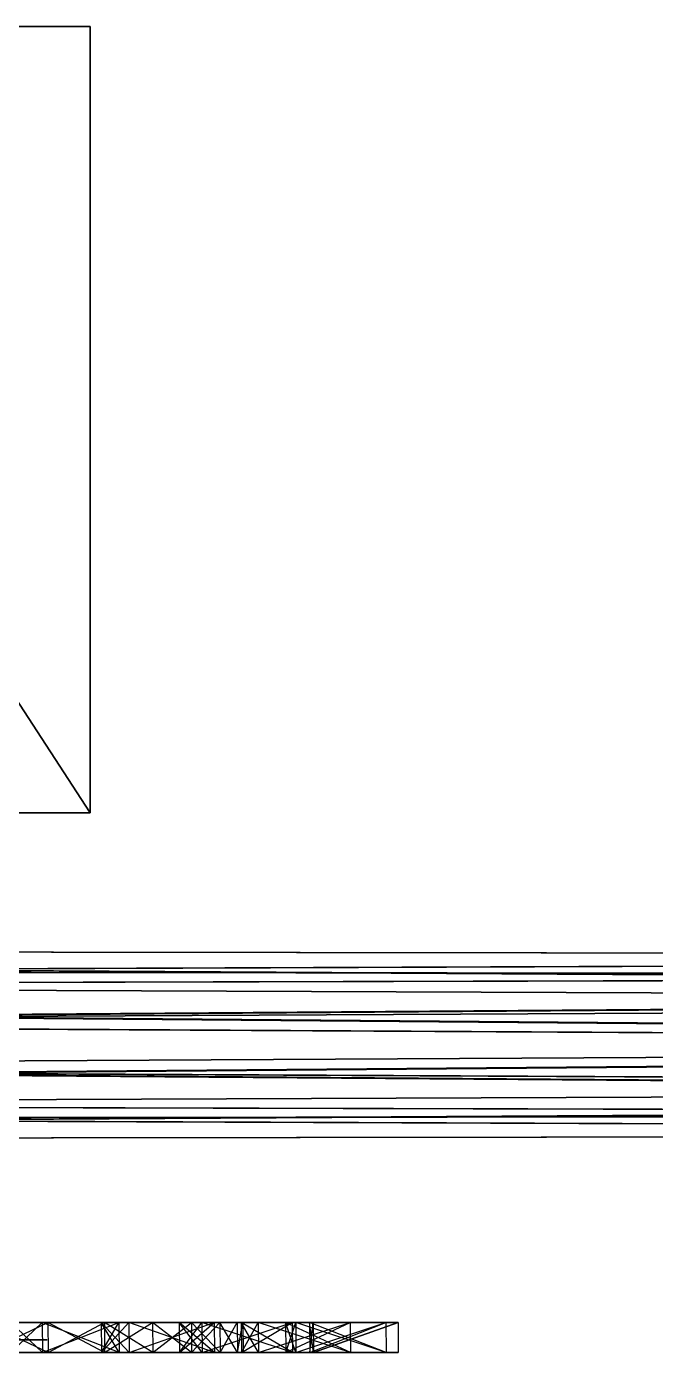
# Model space of a CAD drawing. Extents: x -75 to 123, y -11 to 30.
# Drawn here: x 12.87 to 24.2, y 6.25 to 30.15 of the extents above; entities that cross this region are included whole.
import ezdxf

# ---------------------------------------------------------------- set-up
doc = ezdxf.new("R2010")
doc.units = 0
doc.header["$MEASUREMENT"] = 0
doc.layers.get('0').update_dxf_attribs({"linetype": 'CONTINUOUS'})

msp = doc.modelspace()

# ---------------------------------------------------------------- linework, layer by layer
for points in [[(14.015, 15.978, -22.946), (14.015, 30.15, -22.946), (4.791, 30.15, -22.946)], [(14.015, 30.15, -22.946), (14.015, 30.15, -25.712), (4.791, 30.15, -22.946)], [(4.791, 30.15, -22.946), (4.791, 15.978, -22.946), (14.015, 15.978, -22.946)], [(14.015, 30.15, -25.712), (4.791, 30.15, -25.712), (4.791, 30.15, -22.946)], [(14.015, 30.15, -25.712), (14.015, 15.978, -25.712), (4.791, 30.15, -25.712)], [(4.791, 15.978, -25.712), (4.791, 30.15, -25.712), (14.015, 15.978, -25.712)], [(14.015, 15.978, -22.946), (14.015, 15.978, -25.712), (14.015, 30.15, -22.946)], [(14.015, 15.978, -25.712), (14.015, 30.15, -25.712), (14.015, 30.15, -22.946)], [(4.791, 15.978, -22.946), (4.791, 15.978, -25.712), (14.015, 15.978, -22.946)], [(4.791, 15.978, -25.712), (14.015, 15.978, -25.712), (14.015, 15.978, -22.946)], [(70.652, 13.391, 5.185), (8.901, 13.475, -44.588), (8.462, 13.153, -43.875)], [(70.652, 13.391, 5.185), (8.462, 13.153, -43.875), (70.274, 12.78, 5.794)], [(71.113, 13.391, 4.431), (8.901, 13.475, -44.588), (70.652, 13.391, 5.185)], [(71.113, 13.391, 4.431), (9.341, 13.152, -45.306), (8.901, 13.475, -44.588)], [(71.485, 12.78, 3.819), (9.341, 13.152, -45.306), (71.113, 13.391, 4.431)], [(70.274, 12.78, 5.794), (8.462, 13.153, -43.875), (8.189, 12.312, -43.429)], [(9.613, 12.312, -45.75), (71.485, 12.78, 3.819), (9.341, 13.152, -45.306)], [(65.433, 13.055, 22.893), (-9.551, 13.119, 23.31), (-9.552, 12.867, 22.529)], [(65.432, 12.572, 22.232), (65.433, 13.055, 22.893), (-9.552, 12.867, 22.529)], [(65.433, 13.055, 22.893), (65.433, 13.054, 23.712), (-9.551, 13.119, 23.31)], [(65.433, 13.054, 23.712), (-9.55, 12.867, 24.089), (-9.551, 13.119, 23.31)], [(65.433, 13.054, 23.712), (65.433, 12.572, 24.378), (-9.55, 12.867, 24.089)], [(65.432, 12.572, 22.232), (-9.552, 12.867, 22.529), (-9.551, 12.202, 22.047)], [(65.433, 12.572, 24.378), (-9.552, 12.201, 24.57), (-9.55, 12.867, 24.089)], [(70.274, 12.78, 5.794), (8.189, 12.312, -43.429), (70.131, 11.793, 6.033)], [(9.613, 12.312, -45.75), (71.485, 12.78, 3.819), (71.63, 11.793, 3.586)], [(65.433, 12.572, 24.378), (65.433, 11.793, 24.631), (-9.552, 12.201, 24.57)], [(65.432, 12.572, 22.232), (65.433, 11.793, 21.975), (-9.551, 12.202, 22.047)], [(65.433, 11.793, 24.631), (-9.552, 11.385, 24.57), (-9.552, 12.201, 24.57)], [(65.433, 11.793, 21.975), (-9.551, 11.384, 22.047), (-9.551, 12.202, 22.047)], [(70.131, 11.793, 6.033), (8.189, 12.312, -43.429), (8.189, 11.274, -43.429)], [(9.613, 12.312, -45.75), (71.63, 11.793, 3.586), (9.613, 11.274, -45.75)], [(65.433, 11.793, 24.631), (65.433, 11.014, 24.378), (-9.552, 11.385, 24.57)], [(65.432, 11.014, 22.232), (65.433, 11.793, 21.975), (-9.551, 11.384, 22.047)], [(70.131, 11.793, 6.033), (8.189, 11.274, -43.429), (70.274, 10.806, 5.794)], [(71.485, 10.806, 3.819), (9.613, 11.274, -45.75), (71.63, 11.793, 3.586)], [(65.433, 11.014, 24.378), (-9.55, 10.719, 24.089), (-9.552, 11.385, 24.57)], [(65.432, 11.014, 22.232), (-9.551, 11.384, 22.047), (-9.552, 10.719, 22.529)], [(70.274, 10.806, 5.794), (8.189, 11.274, -43.429), (8.462, 10.433, -43.875)], [(71.485, 10.806, 3.819), (9.341, 10.434, -45.306), (9.613, 11.274, -45.75)], [(65.433, 10.531, 22.893), (65.432, 11.014, 22.232), (-9.552, 10.719, 22.529)], [(65.433, 11.014, 24.378), (65.433, 10.532, 23.712), (-9.55, 10.719, 24.089)], [(70.274, 10.806, 5.794), (8.462, 10.433, -43.875), (70.652, 10.195, 5.185)], [(71.113, 10.195, 4.431), (9.341, 10.434, -45.306), (71.485, 10.806, 3.819)], [(65.433, 10.531, 22.893), (-9.552, 10.719, 22.529), (-9.551, 10.467, 23.31)], [(65.433, 10.532, 23.712), (-9.551, 10.467, 23.31), (-9.55, 10.719, 24.089)], [(65.433, 10.532, 23.712), (65.433, 10.531, 22.893), (-9.551, 10.467, 23.31)], [(70.652, 10.195, 5.185), (8.462, 10.433, -43.875), (8.901, 10.111, -44.588)], [(71.113, 10.195, 4.431), (8.901, 10.111, -44.588), (9.341, 10.434, -45.306)], [(70.652, 10.195, 5.185), (8.901, 10.111, -44.588), (71.113, 10.195, 4.431)], [(9.575, 6.793, -36.297), (8.243, 6.793, -36.192), (13.147, 6.793, -36.22)], [(13.147, 6.793, -36.22), (8.243, 6.793, -36.192), (11.395, 6.793, -35.426)], [(8.243, 6.793, -53.237), (9.575, 6.793, -53.132), (13.147, 6.793, -53.208)], [(13.147, 6.793, -53.208), (12.581, 6.793, -53.511), (8.243, 6.793, -53.237)], [(10.876, 6.793, -36.609), (9.575, 6.793, -36.297), (13.147, 6.793, -36.22)], [(9.575, 6.793, -53.132), (10.876, 6.793, -52.82), (13.147, 6.793, -53.208)], [(12.112, 6.793, -37.12), (10.876, 6.793, -36.609), (13.147, 6.793, -36.22)], [(10.876, 6.793, -52.82), (12.112, 6.793, -52.308), (13.147, 6.793, -53.208)], [(12.581, 6.793, -35.917), (13.147, 6.793, -36.22), (11.395, 6.793, -35.426)], [(12.116, 6.251, -52.308), (13.252, 6.793, -51.609), (12.112, 6.793, -52.308)], [(13.257, 6.251, -37.819), (12.112, 6.793, -37.12), (12.116, 6.251, -37.12)], [(13.257, 6.251, -37.819), (12.112, 6.793, -37.12), (13.252, 6.793, -37.819)], [(13.252, 6.793, -37.819), (12.112, 6.793, -37.12), (13.147, 6.793, -36.22)], [(12.112, 6.793, -52.308), (13.252, 6.793, -51.609), (13.147, 6.793, -53.208)], [(12.116, 6.251, -52.308), (13.252, 6.793, -51.609), (13.257, 6.251, -51.609)], [(12.586, 6.251, -35.917), (13.147, 6.793, -36.22), (12.581, 6.793, -35.917)], [(13.152, 6.251, -53.208), (12.581, 6.793, -53.511), (12.586, 6.251, -53.511)], [(13.152, 6.251, -53.208), (12.581, 6.793, -53.511), (13.147, 6.793, -53.208)], [(12.586, 6.251, -35.917), (13.147, 6.793, -36.22), (13.152, 6.251, -36.22)], [(13.152, 6.251, -36.22), (14.531, 6.793, -35.303), (13.147, 6.793, -36.22)], [(14.535, 6.251, -54.124), (13.147, 6.793, -53.208), (13.152, 6.251, -53.208)], [(14.535, 6.251, -54.124), (13.147, 6.793, -53.208), (14.531, 6.793, -54.124)], [(15.837, 6.793, -40.846), (15.138, 6.793, -39.705), (13.147, 6.793, -36.22)], [(13.147, 6.793, -36.22), (15.837, 6.793, -40.846), (14.71, 6.793, -37.339)], [(15.138, 6.793, -39.705), (14.269, 6.793, -38.689), (13.147, 6.793, -36.22)], [(14.269, 6.793, -38.689), (13.252, 6.793, -37.819), (13.147, 6.793, -36.22)], [(13.252, 6.793, -51.609), (14.269, 6.793, -50.74), (13.147, 6.793, -53.208)], [(14.269, 6.793, -50.74), (15.138, 6.793, -49.723), (13.147, 6.793, -53.208)], [(15.138, 6.793, -49.723), (15.837, 6.793, -48.583), (13.147, 6.793, -53.208)], [(13.147, 6.793, -53.208), (15.837, 6.793, -48.583), (14.214, 6.793, -52.496)], [(14.531, 6.793, -54.124), (13.147, 6.793, -53.208), (14.214, 6.793, -52.496)], [(14.214, 6.793, -36.932), (14.71, 6.793, -37.339), (13.147, 6.793, -36.22)], [(14.531, 6.793, -35.303), (14.214, 6.793, -36.932), (13.147, 6.793, -36.22)], [(13.152, 6.251, -36.22), (14.531, 6.793, -35.303), (14.535, 6.251, -35.303)], [(13.257, 6.251, -51.609), (14.269, 6.793, -50.74), (13.252, 6.793, -51.609)], [(14.274, 6.251, -38.689), (13.252, 6.793, -37.819), (13.257, 6.251, -37.819)], [(14.274, 6.251, -38.689), (13.252, 6.793, -37.819), (14.269, 6.793, -38.689)], [(13.257, 6.251, -51.609), (14.269, 6.793, -50.74), (14.274, 6.251, -50.74)], [(14.535, 6.251, -35.303), (14.214, 6.793, -36.932), (14.219, 6.251, -36.932)], [(14.219, 6.251, -36.932), (14.71, 6.793, -37.339), (14.214, 6.793, -36.932)], [(14.535, 6.251, -35.303), (14.214, 6.793, -36.932), (14.531, 6.793, -35.303)], [(14.715, 6.251, -52.088), (14.214, 6.793, -52.496), (14.219, 6.251, -52.496)], [(14.219, 6.251, -52.496), (14.531, 6.793, -54.124), (14.214, 6.793, -52.496)], [(14.715, 6.251, -52.088), (14.214, 6.793, -52.496), (14.71, 6.793, -52.088)], [(15.837, 6.793, -48.583), (17.968, 6.793, -45.994), (14.214, 6.793, -52.496)], [(17.968, 6.793, -45.994), (17.531, 6.793, -47.866), (14.214, 6.793, -52.496)], [(17.531, 6.793, -47.866), (16.737, 6.793, -49.618), (14.214, 6.793, -52.496)], [(16.737, 6.793, -49.618), (15.618, 6.793, -51.181), (14.214, 6.793, -52.496)], [(14.71, 6.793, -52.088), (14.214, 6.793, -52.496), (15.618, 6.793, -51.181)], [(14.219, 6.251, -36.932), (14.71, 6.793, -37.339), (14.715, 6.251, -37.339)], [(14.219, 6.251, -52.496), (14.531, 6.793, -54.124), (14.535, 6.251, -54.124)], [(14.274, 6.251, -50.74), (15.138, 6.793, -49.723), (14.269, 6.793, -50.74)], [(15.143, 6.251, -39.705), (14.269, 6.793, -38.689), (14.274, 6.251, -38.689)], [(15.143, 6.251, -39.705), (14.269, 6.793, -38.689), (15.138, 6.793, -39.705)], [(14.274, 6.251, -50.74), (15.138, 6.793, -49.723), (15.143, 6.251, -49.723)], [(14.715, 6.251, -37.339), (16.246, 6.793, -36.711), (14.71, 6.793, -37.339)], [(16.251, 6.251, -52.717), (14.71, 6.793, -52.088), (14.715, 6.251, -52.088)], [(16.251, 6.251, -52.717), (14.71, 6.793, -52.088), (16.246, 6.793, -52.717)], [(14.71, 6.793, -37.339), (16.024, 6.793, -38.743), (15.837, 6.793, -40.846)], [(16.246, 6.793, -52.717), (14.71, 6.793, -52.088), (15.618, 6.793, -51.181)], [(15.618, 6.793, -38.247), (16.024, 6.793, -38.743), (14.71, 6.793, -37.339)], [(16.246, 6.793, -36.711), (15.618, 6.793, -38.247), (14.71, 6.793, -37.339)], [(14.715, 6.251, -37.339), (16.246, 6.793, -36.711), (16.251, 6.251, -36.711)], [(15.143, 6.251, -49.723), (15.837, 6.793, -48.583), (15.138, 6.793, -49.723)], [(15.842, 6.251, -40.846), (15.138, 6.793, -39.705), (15.143, 6.251, -39.705)], [(15.842, 6.251, -40.846), (15.138, 6.793, -39.705), (15.837, 6.793, -40.846)], [(15.143, 6.251, -49.723), (15.837, 6.793, -48.583), (15.842, 6.251, -48.583)], [(16.251, 6.251, -36.711), (15.618, 6.793, -38.247), (15.622, 6.251, -38.247)], [(15.622, 6.251, -38.247), (16.024, 6.793, -38.743), (15.618, 6.793, -38.247)], [(16.251, 6.251, -36.711), (15.618, 6.793, -38.247), (16.246, 6.793, -36.711)], [(16.029, 6.251, -50.685), (15.618, 6.793, -51.181), (15.622, 6.251, -51.181)], [(15.622, 6.251, -51.181), (16.246, 6.793, -52.717), (15.618, 6.793, -51.181)], [(16.029, 6.251, -50.685), (15.618, 6.793, -51.181), (16.024, 6.793, -50.685)], [(16.024, 6.793, -50.685), (15.618, 6.793, -51.181), (16.737, 6.793, -49.618)], [(15.622, 6.251, -38.247), (16.024, 6.793, -38.743), (16.029, 6.251, -38.743)], [(15.622, 6.251, -51.181), (16.246, 6.793, -52.717), (16.251, 6.251, -52.717)], [(15.842, 6.251, -48.583), (16.349, 6.793, -47.347), (15.837, 6.793, -48.583)], [(16.354, 6.251, -42.081), (15.837, 6.793, -40.846), (15.842, 6.251, -40.846)], [(16.354, 6.251, -42.081), (15.837, 6.793, -40.846), (16.349, 6.793, -42.081)], [(16.349, 6.793, -42.081), (15.837, 6.793, -40.846), (18.031, 6.793, -45.355)], [(18.031, 6.793, -45.355), (15.837, 6.793, -40.846), (18.031, 6.793, -44.073)], [(16.024, 6.793, -38.743), (17.04, 6.793, -40.376), (15.837, 6.793, -40.846)], [(17.04, 6.793, -40.376), (17.718, 6.793, -42.176), (15.837, 6.793, -40.846)], [(17.718, 6.793, -42.176), (18.031, 6.793, -44.073), (15.837, 6.793, -40.846)], [(15.837, 6.793, -48.583), (16.349, 6.793, -47.347), (18.031, 6.793, -45.355)], [(18.031, 6.793, -45.355), (17.968, 6.793, -45.994), (15.837, 6.793, -48.583)], [(15.842, 6.251, -48.583), (16.349, 6.793, -47.347), (16.354, 6.251, -47.347)], [(16.029, 6.251, -38.743), (17.653, 6.793, -38.426), (16.024, 6.793, -38.743)], [(17.658, 6.251, -51.001), (16.024, 6.793, -50.685), (16.029, 6.251, -50.685)], [(17.658, 6.251, -51.001), (16.024, 6.793, -50.685), (17.653, 6.793, -51.001)], [(17.653, 6.793, -51.001), (16.024, 6.793, -50.685), (16.737, 6.793, -49.618)], [(16.737, 6.793, -39.81), (17.04, 6.793, -40.376), (16.024, 6.793, -38.743)], [(17.653, 6.793, -38.426), (16.737, 6.793, -39.81), (16.024, 6.793, -38.743)], [(16.029, 6.251, -38.743), (17.653, 6.793, -38.426), (17.658, 6.251, -38.426)], [(16.354, 6.251, -47.347), (16.661, 6.793, -46.046), (16.349, 6.793, -47.347)], [(16.666, 6.251, -43.382), (16.349, 6.793, -42.081), (16.354, 6.251, -42.081)], [(16.666, 6.251, -43.382), (16.349, 6.793, -42.081), (16.661, 6.793, -43.382)], [(16.661, 6.793, -43.382), (16.349, 6.793, -42.081), (18.031, 6.793, -45.355)], [(16.349, 6.793, -47.347), (16.661, 6.793, -46.046), (18.031, 6.793, -45.355)], [(16.354, 6.251, -47.347), (16.661, 6.793, -46.046), (16.666, 6.251, -46.046)], [(16.666, 6.251, -46.046), (16.766, 6.793, -44.714), (16.661, 6.793, -46.046)], [(16.666, 6.251, -43.382), (16.766, 6.793, -44.714), (16.661, 6.793, -43.382)], [(16.661, 6.793, -43.382), (16.766, 6.793, -44.714), (18.031, 6.793, -45.355)], [(16.661, 6.793, -46.046), (16.766, 6.793, -44.714), (18.031, 6.793, -45.355)], [(16.666, 6.251, -46.046), (16.766, 6.793, -44.714), (16.771, 6.251, -44.714)], [(16.666, 6.251, -43.382), (16.766, 6.793, -44.714), (16.771, 6.251, -44.714)], [(17.658, 6.251, -38.426), (16.737, 6.793, -39.81), (16.742, 6.251, -39.81)], [(16.742, 6.251, -39.81), (17.04, 6.793, -40.376), (16.737, 6.793, -39.81)], [(17.658, 6.251, -38.426), (16.737, 6.793, -39.81), (17.653, 6.793, -38.426)], [(17.045, 6.251, -49.052), (16.737, 6.793, -49.618), (16.742, 6.251, -49.618)], [(16.742, 6.251, -49.618), (17.653, 6.793, -51.001), (16.737, 6.793, -49.618)], [(17.045, 6.251, -49.052), (16.737, 6.793, -49.618), (17.04, 6.793, -49.052)], [(17.04, 6.793, -49.052), (16.737, 6.793, -49.618), (17.531, 6.793, -47.866)], [(16.742, 6.251, -39.81), (17.04, 6.793, -40.376), (17.045, 6.251, -40.376)], [(16.742, 6.251, -49.618), (17.653, 6.793, -51.001), (17.658, 6.251, -51.001)], [(17.045, 6.251, -40.376), (18.699, 6.793, -40.383), (17.04, 6.793, -40.376)], [(18.704, 6.251, -49.044), (17.04, 6.793, -49.052), (17.045, 6.251, -49.052)], [(18.704, 6.251, -49.044), (17.04, 6.793, -49.052), (18.699, 6.793, -49.044)], [(18.699, 6.793, -49.044), (17.04, 6.793, -49.052), (17.531, 6.793, -47.866)], [(17.531, 6.793, -41.561), (17.718, 6.793, -42.176), (17.04, 6.793, -40.376)], [(18.699, 6.793, -40.383), (17.531, 6.793, -41.561), (17.04, 6.793, -40.376)], [(17.045, 6.251, -40.376), (18.699, 6.793, -40.383), (18.704, 6.251, -40.383)], [(18.704, 6.251, -40.383), (17.531, 6.793, -41.561), (17.536, 6.251, -41.561)], [(17.536, 6.251, -41.561), (17.718, 6.793, -42.176), (17.531, 6.793, -41.561)], [(18.704, 6.251, -40.383), (17.531, 6.793, -41.561), (18.699, 6.793, -40.383)], [(17.722, 6.251, -47.252), (17.531, 6.793, -47.866), (17.536, 6.251, -47.866)], [(17.536, 6.251, -47.866), (18.699, 6.793, -49.044), (17.531, 6.793, -47.866)], [(17.722, 6.251, -47.252), (17.531, 6.793, -47.866), (17.718, 6.793, -47.252)], [(17.718, 6.793, -47.252), (17.531, 6.793, -47.866), (17.968, 6.793, -45.994)], [(17.536, 6.251, -41.561), (17.718, 6.793, -42.176), (17.722, 6.251, -42.176)], [(17.536, 6.251, -47.866), (18.699, 6.793, -49.044), (18.704, 6.251, -49.044)], [(17.722, 6.251, -42.176), (19.343, 6.793, -42.506), (17.718, 6.793, -42.176)], [(19.348, 6.251, -46.921), (17.718, 6.793, -47.252), (17.722, 6.251, -47.252)], [(19.348, 6.251, -46.921), (17.718, 6.793, -47.252), (19.343, 6.793, -46.921)], [(19.343, 6.793, -46.921), (17.718, 6.793, -47.252), (17.968, 6.793, -45.994)], [(17.968, 6.793, -43.434), (18.031, 6.793, -44.073), (17.718, 6.793, -42.176)], [(19.343, 6.793, -42.506), (17.968, 6.793, -43.434), (17.718, 6.793, -42.176)], [(17.722, 6.251, -42.176), (19.343, 6.793, -42.506), (19.348, 6.251, -42.506)], [(19.348, 6.251, -42.506), (17.968, 6.793, -43.434), (17.973, 6.251, -43.434)], [(17.973, 6.251, -43.434), (18.031, 6.793, -44.073), (17.968, 6.793, -43.434)], [(19.348, 6.251, -42.506), (17.968, 6.793, -43.434), (19.343, 6.793, -42.506)], [(18.036, 6.251, -45.355), (17.968, 6.793, -45.994), (17.973, 6.251, -45.994)], [(17.973, 6.251, -45.994), (19.343, 6.793, -46.921), (17.968, 6.793, -45.994)], [(18.036, 6.251, -45.355), (17.968, 6.793, -45.994), (18.031, 6.793, -45.355)], [(17.973, 6.251, -43.434), (18.031, 6.793, -44.073), (18.036, 6.251, -44.073)], [(17.973, 6.251, -45.994), (19.343, 6.793, -46.921), (19.348, 6.251, -46.921)], [(18.036, 6.251, -44.073), (19.561, 6.793, -44.714), (18.031, 6.793, -44.073)], [(18.036, 6.251, -45.355), (19.561, 6.793, -44.714), (18.031, 6.793, -45.355)], [(18.031, 6.793, -44.073), (19.561, 6.793, -44.714), (18.031, 6.793, -45.355)], [(18.036, 6.251, -44.073), (19.561, 6.793, -44.714), (19.565, 6.251, -44.714)], [(18.036, 6.251, -45.355), (19.561, 6.793, -44.714), (19.565, 6.251, -44.714)], [(18.036, 6.251, -44.073), (19.561, 6.793, -44.714), (18.036, 6.251, -45.355)], [(12.355, 6.478, -42.057), (13.236, 6.478, -44.765), (8.628, 6.478, -44.765)], [(12.355, 6.478, -47.473), (13.236, 6.478, -44.765), (8.628, 6.478, -44.765)], [(11.4, 6.251, -35.426), (8.247, 6.251, -36.192), (13.152, 6.251, -36.22)], [(13.152, 6.251, -36.22), (8.247, 6.251, -36.192), (9.58, 6.251, -36.297)], [(8.247, 6.251, -53.237), (12.586, 6.251, -53.511), (13.152, 6.251, -53.208)], [(13.152, 6.251, -53.208), (9.58, 6.251, -53.132), (8.247, 6.251, -53.237)], [(13.152, 6.251, -36.22), (9.58, 6.251, -36.297), (10.881, 6.251, -36.609)], [(13.152, 6.251, -53.208), (10.881, 6.251, -52.82), (9.58, 6.251, -53.132)], [(13.152, 6.251, -36.22), (10.881, 6.251, -36.609), (12.116, 6.251, -37.12)], [(13.152, 6.251, -53.208), (12.116, 6.251, -52.308), (10.881, 6.251, -52.82)], [(11.4, 6.251, -35.426), (13.152, 6.251, -36.22), (12.586, 6.251, -35.917)], [(13.152, 6.251, -36.22), (12.116, 6.251, -37.12), (13.257, 6.251, -37.819)], [(13.152, 6.251, -53.208), (13.257, 6.251, -51.609), (12.116, 6.251, -52.308)], [(13.152, 6.251, -36.22), (14.715, 6.251, -37.339), (14.219, 6.251, -36.932)], [(14.715, 6.251, -37.339), (15.842, 6.251, -40.846), (13.152, 6.251, -36.22)], [(14.219, 6.251, -36.932), (13.152, 6.251, -36.22), (14.535, 6.251, -35.303)], [(13.152, 6.251, -36.22), (13.257, 6.251, -37.819), (14.274, 6.251, -38.689)], [(13.152, 6.251, -36.22), (14.274, 6.251, -38.689), (15.143, 6.251, -39.705)], [(13.152, 6.251, -36.22), (15.143, 6.251, -39.705), (15.842, 6.251, -40.846)], [(13.152, 6.251, -53.208), (14.219, 6.251, -52.496), (14.535, 6.251, -54.124)], [(14.219, 6.251, -52.496), (15.842, 6.251, -48.583), (13.152, 6.251, -53.208)], [(13.152, 6.251, -53.208), (15.842, 6.251, -48.583), (15.143, 6.251, -49.723)], [(13.152, 6.251, -53.208), (15.143, 6.251, -49.723), (14.274, 6.251, -50.74)], [(13.152, 6.251, -53.208), (14.274, 6.251, -50.74), (13.257, 6.251, -51.609)], [(15.622, 6.251, -51.181), (14.219, 6.251, -52.496), (14.715, 6.251, -52.088)], [(14.219, 6.251, -52.496), (16.742, 6.251, -49.618), (15.622, 6.251, -51.181)], [(14.219, 6.251, -52.496), (16.742, 6.251, -49.618), (17.536, 6.251, -47.866)], [(14.219, 6.251, -52.496), (17.536, 6.251, -47.866), (17.973, 6.251, -45.994)], [(14.219, 6.251, -52.496), (17.973, 6.251, -45.994), (15.842, 6.251, -48.583)], [(14.715, 6.251, -37.339), (16.029, 6.251, -38.743), (15.622, 6.251, -38.247)], [(15.842, 6.251, -40.846), (16.029, 6.251, -38.743), (14.715, 6.251, -37.339)], [(15.622, 6.251, -38.247), (14.715, 6.251, -37.339), (16.251, 6.251, -36.711)], [(14.715, 6.251, -52.088), (15.622, 6.251, -51.181), (16.251, 6.251, -52.717)], [(16.742, 6.251, -49.618), (15.622, 6.251, -51.181), (16.029, 6.251, -50.685)], [(15.842, 6.251, -40.846), (17.722, 6.251, -42.176), (18.036, 6.251, -44.073)], [(18.036, 6.251, -44.073), (15.842, 6.251, -40.846), (18.036, 6.251, -45.355)], [(15.842, 6.251, -40.846), (17.722, 6.251, -42.176), (17.045, 6.251, -40.376)], [(15.842, 6.251, -40.846), (17.045, 6.251, -40.376), (16.029, 6.251, -38.743)], [(15.842, 6.251, -48.583), (17.973, 6.251, -45.994), (18.036, 6.251, -45.355)], [(18.036, 6.251, -45.355), (16.354, 6.251, -47.347), (15.842, 6.251, -48.583)], [(18.036, 6.251, -45.355), (15.842, 6.251, -40.846), (16.354, 6.251, -42.081)], [(16.029, 6.251, -38.743), (17.045, 6.251, -40.376), (16.742, 6.251, -39.81)], [(16.742, 6.251, -39.81), (16.029, 6.251, -38.743), (17.658, 6.251, -38.426)], [(16.029, 6.251, -50.685), (16.742, 6.251, -49.618), (17.658, 6.251, -51.001)], [(18.036, 6.251, -45.355), (16.666, 6.251, -46.046), (16.354, 6.251, -47.347)], [(18.036, 6.251, -45.355), (16.354, 6.251, -42.081), (16.666, 6.251, -43.382)], [(18.036, 6.251, -45.355), (16.666, 6.251, -46.046), (16.771, 6.251, -44.714)], [(18.036, 6.251, -45.355), (16.771, 6.251, -44.714), (16.666, 6.251, -43.382)], [(17.536, 6.251, -47.866), (16.742, 6.251, -49.618), (17.045, 6.251, -49.052)], [(17.045, 6.251, -40.376), (17.722, 6.251, -42.176), (17.536, 6.251, -41.561)], [(17.536, 6.251, -41.561), (17.045, 6.251, -40.376), (18.704, 6.251, -40.383)], [(17.045, 6.251, -49.052), (17.536, 6.251, -47.866), (18.704, 6.251, -49.044)], [(17.973, 6.251, -45.994), (17.536, 6.251, -47.866), (17.722, 6.251, -47.252)], [(17.722, 6.251, -42.176), (18.036, 6.251, -44.073), (17.973, 6.251, -43.434)], [(17.973, 6.251, -43.434), (17.722, 6.251, -42.176), (19.348, 6.251, -42.506)], [(17.722, 6.251, -47.252), (17.973, 6.251, -45.994), (19.348, 6.251, -46.921)], [(18.036, 6.251, -44.073), (18.036, 6.251, -45.355), (19.565, 6.251, -44.714)]]:
    msp.add_3dface(points)

doc.saveas('drawing.dxf')
